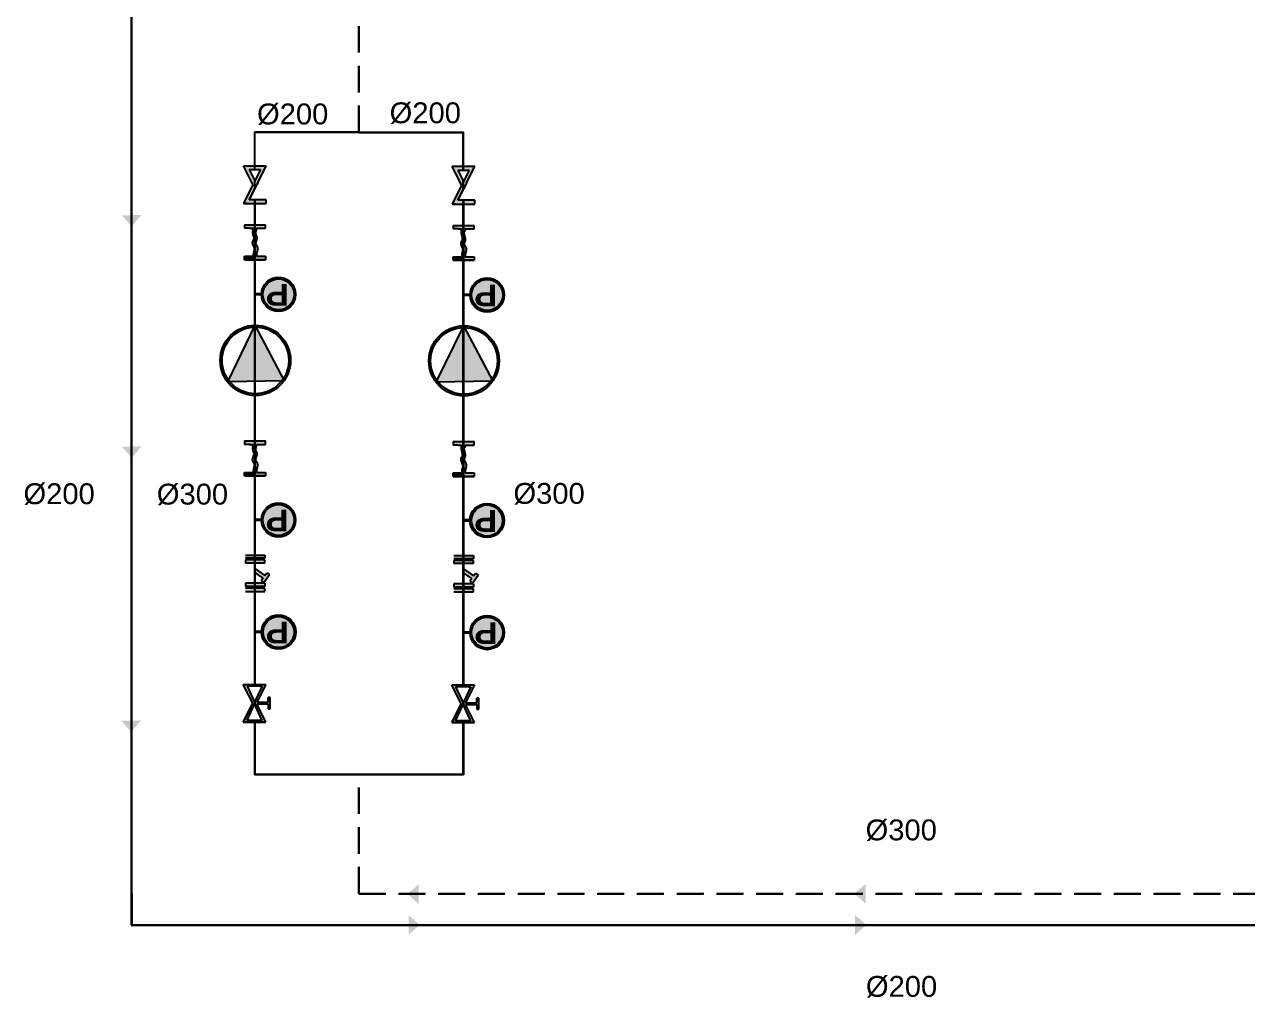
# Model space of a CAD drawing. Header units: millimetres. Extents: x -3738 to 3262, y -2165 to 2136.
# Drawn here: x -28 to 1144, y -2165 to -1231 of the extents above; entities that cross this region are included whole.
import ezdxf

# ---------------------------------------------------------------- set-up
doc = ezdxf.new("R2010")
doc.units = ezdxf.units.MM
doc.linetypes.add('DASHEDX2', pattern=[38.1, 25.4, -12.7])
doc.styles.get("Standard").update_dxf_attribs({"font": 'arial.ttf'})

msp = doc.modelspace()

# ---------------------------------------------------------------- hatches: boundary and pattern name
h = msp.add_hatch(color=256)
h.set_gradient(color1=(255, 255, 255), tint=1)
h.paths.add_polyline_path([(187.4, -1399.4), (192.9, -1388.5), (194.7, -1384.9), (195.6, -1383.1), (203.7, -1366.8), (182, -1366.8), (191, -1384.9), (182, -1403.1), (185.6, -1403.1), (200.1, -1403.1), (203.7, -1403.1), (203.7, -1399.4)])
h.paths.add_polyline_path([(192.9, -1381.3), (187.4, -1370.4), (198.3, -1370.4)], flags=16)
h = msp.add_hatch(color=256)
h.set_gradient(color1=(255, 255, 255), tint=1)
h.paths.add_polyline_path([(387.4, -1399.9), (392.8, -1389), (394.6, -1385.4), (395.6, -1383.6), (403.7, -1367.3), (381.9, -1367.3), (391, -1385.4), (381.9, -1403.6), (385.6, -1403.6), (400.1, -1403.6), (403.7, -1403.6), (403.7, -1399.9)])
h.paths.add_polyline_path([(392.8, -1381.8), (387.4, -1370.9), (398.3, -1370.9)], flags=16)
h = msp.add_hatch(color=256)
h.set_gradient(color1=(255, 255, 255), tint=1)
h.paths.add_polyline_path([(65.1, -1414.3), (74.7, -1425), (84, -1414.1), (75.3, -1414.2)])
h = msp.add_hatch(color=256)
h.set_gradient(color1=(255, 255, 255), tint=1)
h.paths.add_polyline_path([(182.8, -1423.5), (182.8, -1426.8), (187.8, -1426.8), (191.2, -1426.8), (191.2, -1426.9, -0.084871), (190.9, -1428.5, 0.220547), (191.3, -1433.2, -0.300962), (191, -1438.7, 0.352674), (191.2, -1443.6, -0.316574), (191.8, -1449.3, 0.128167), (191.2, -1451.8), (191.2, -1453.6), (182.8, -1453.6), (182.8, -1456.9), (202.9, -1456.9), (202.9, -1453.6), (194.5, -1453.6), (194.5, -1451.5, -0.122528), (195.1, -1449.1, 0.319388), (194.4, -1443.4, -0.349002), (194, -1439.1, 0.322318), (193.9, -1433.3, -0.317246), (193.7, -1429.8, 0.144959), (194.5, -1427), (194.5, -1426.8), (197.9, -1426.8), (202.9, -1426.8), (202.9, -1423.5)])
h = msp.add_hatch(color=256)
h.set_gradient(color1=(255, 255, 255), tint=1)
h.paths.add_polyline_path([(382.8, -1424), (382.8, -1427.3), (387.8, -1427.3), (391.2, -1427.3), (391.2, -1427.4, -0.084871), (390.9, -1429, 0.220547), (391.3, -1433.7, -0.300962), (391, -1439.2, 0.352674), (391.2, -1444.1, -0.316574), (391.8, -1449.8, 0.128167), (391.2, -1452.3), (391.2, -1454.1), (382.8, -1454.1), (382.8, -1457.4), (402.9, -1457.4), (402.9, -1454.1), (394.5, -1454.1), (394.5, -1452, -0.122528), (395.1, -1449.6, 0.319388), (394.3, -1443.9, -0.349002), (394, -1439.6, 0.322318), (393.8, -1433.8, -0.317246), (393.7, -1430.3, 0.144959), (394.5, -1427.5), (394.5, -1427.3), (397.9, -1427.3), (402.9, -1427.3), (402.9, -1424)])
h = msp.add_hatch(color=256)
h.set_gradient(color1=(255, 255, 255), tint=1)
edge = h.paths.add_edge_path()
edge.add_line((192.4, -1456.9), (192.4, -1447.9))
edge.add_arc((187.4, -1446.9), 5.02, -29.2144, -11.6641, ccw=False)
edge.add_arc((196.2, -1451.8), 5.02, 150.7856, 180)
edge.add_line((191.2, -1451.8), (191.2, -1453.6))
edge.add_line((191.2, -1453.6), (182.8, -1453.6))
edge.add_line((182.8, -1453.6), (182.8, -1456.9))
edge.add_line((182.8, -1456.9), (192.4, -1456.9))
h = msp.add_hatch(color=256)
h.set_gradient(color1=(255, 255, 255), tint=1)
edge = h.paths.add_edge_path()
edge.add_line((392.3, -1457.4), (392.3, -1448.4))
edge.add_arc((387.4, -1447.4), 5.02, -29.2144, -11.6641, ccw=False)
edge.add_arc((396.2, -1452.3), 5.02, 150.7856, 180)
edge.add_line((391.2, -1452.3), (391.2, -1454.1))
edge.add_line((391.2, -1454.1), (382.8, -1454.1))
edge.add_line((382.8, -1454.1), (382.8, -1457.4))
edge.add_line((382.8, -1457.4), (392.3, -1457.4))
h = msp.add_hatch(color=256)
h.set_gradient(color1=(255, 255, 255), tint=1)
h.paths.add_polyline_path([(230.4, -1490.2, 1), (200.6, -1490.2, 1)], flags=16)
h.paths.add_polyline_path([(230.5, -1466), (199, -1466), (199, -1517.5), (230.5, -1517.5)], flags=9)
h = msp.add_hatch(color=256)
h.set_gradient(color1=(255, 255, 255), tint=1)
h.paths.add_polyline_path([(230.4, -1490.2, 1), (200.6, -1490.2, 1)], flags=16)
h.paths.add_polyline_path([(230.5, -1466), (199, -1466), (199, -1517.5), (230.5, -1517.5)], flags=9)
h = msp.add_hatch(color=256)
h.set_gradient(color1=(255, 255, 255), tint=1)
h.paths.add_polyline_path([(214.8, -1473.8), (214.8, -1475.3, -0.025016), (216.3, -1475.3), (216.3, -1473.8, 0.022739)])
h.paths.add_polyline_path([(214.8, -1473.8, 0.400957), (199.1, -1490.2, 1), (231.9, -1490.2, 0.400957), (216.3, -1473.8), (216.3, -1475.3, -0.399638), (230.4, -1490.2, -1), (200.6, -1490.2, -0.399638), (214.8, -1475.3)])
h = msp.add_hatch(color=256)
h.set_gradient(color1=(255, 255, 255), tint=1)
h.paths.add_polyline_path([(200.6, -1490.2, -0.38517), (214, -1475.4), (214, -1473.9, 0.387795), (199.1, -1490.2, 1), (231.9, -1490.2, 0.387795), (217, -1473.9), (217, -1475.4, -0.38517), (230.4, -1490.2, -1)])
h = msp.add_hatch(color=256)
h.set_gradient(color1=(255, 255, 255), tint=1)
h.paths.add_polyline_path([(430.4, -1490.7, 1), (400.6, -1490.7, 1)], flags=16)
h.paths.add_polyline_path([(430.5, -1466.5), (399, -1466.5), (399, -1518), (430.5, -1518)], flags=9)
h = msp.add_hatch(color=256)
h.set_gradient(color1=(255, 255, 255), tint=1)
h.paths.add_polyline_path([(430.4, -1490.7, 1), (400.6, -1490.7, 1)], flags=16)
h.paths.add_polyline_path([(430.5, -1466.5), (399, -1466.5), (399, -1518), (430.5, -1518)], flags=9)
h = msp.add_hatch(color=256)
h.set_gradient(color1=(255, 255, 255), tint=1)
h.paths.add_polyline_path([(414.7, -1474.3), (414.7, -1475.8, -0.025016), (416.2, -1475.8), (416.2, -1474.3, 0.022739)])
h.paths.add_polyline_path([(414.7, -1474.3, 0.400957), (399.1, -1490.7, 1), (431.9, -1490.7, 0.400957), (416.2, -1474.3), (416.2, -1475.8, -0.399638), (430.4, -1490.7, -1), (400.6, -1490.7, -0.399638), (414.7, -1475.8)])
h = msp.add_hatch(color=256)
h.set_gradient(color1=(255, 255, 255), tint=1)
h.paths.add_polyline_path([(400.6, -1490.7, -0.38517), (414, -1475.9), (414, -1474.4, 0.387795), (399.1, -1490.7, 1), (431.9, -1490.7, 0.387795), (417, -1474.4), (417, -1475.9, -0.38517), (430.4, -1490.7, -1)])
h = msp.add_hatch(color=256)
h.set_gradient(color1=(255, 255, 255), tint=1)
h.paths.add_polyline_path([(199.1, -1490.7), (199.1, -1490.2), (199.1, -1489.7), (193.2, -1489.7), (193.2, -1490.7)])
h.paths.add_polyline_path([(193.2, -1490.7), (193.2, -1489.7), (192.7, -1489.7), (192.7, -1490.7)])
h = msp.add_hatch(color=256)
h.set_gradient(color1=(255, 255, 255), tint=1)
h.paths.add_polyline_path([(399.1, -1491.2), (399.1, -1490.7), (399.1, -1490.2), (393.2, -1490.2), (393.2, -1491.2)])
h.paths.add_polyline_path([(393.2, -1491.2), (393.2, -1490.2), (392.7, -1490.2), (392.7, -1491.2)])
h = msp.add_hatch(color=256)
h.set_gradient(color1=(255, 255, 255), tint=1)
h.paths.add_polyline_path([(168.6, -1573.9), (166.5, -1574, 0.506072), (220.8, -1573), (218.7, -1573.1, -0.481654)])
h.paths.add_polyline_path([(219.9, -1571.3), (220.8, -1573, 0.158465), (227, -1553.1, 0.415731), (192.7, -1519.8), (193.6, -1521.5, -0.407889), (225.3, -1553.1, -0.151598)], flags=17)
h.paths.add_polyline_path([(191.9, -1521.5), (192.7, -1519.8, 0.412698), (159.6, -1553.9, 0.16112), (166.5, -1574), (167.3, -1572.3, -0.154248), (161.2, -1553.9, -0.404872)])
h = msp.add_hatch(color=256)
h.set_gradient(color1=(255, 255, 255), tint=1)
h.paths.add_polyline_path([(166.5, -1574), (220.8, -1573), (192.7, -1519.8)])
h = msp.add_hatch(color=256)
h.set_gradient(color1=(255, 255, 255), tint=1)
h.paths.add_polyline_path([(368.6, -1574.4), (366.4, -1574.5, 0.506072), (420.8, -1573.5), (418.6, -1573.6, -0.481654)])
h.paths.add_polyline_path([(419.9, -1571.8), (420.8, -1573.5, 0.158465), (427, -1553.6, 0.415731), (392.7, -1520.3), (393.6, -1522, -0.407889), (425.3, -1553.6, -0.151598)], flags=17)
h.paths.add_polyline_path([(391.8, -1522), (392.7, -1520.3, 0.412698), (359.5, -1554.4, 0.16112), (366.4, -1574.5), (367.3, -1572.8, -0.154248), (361.2, -1554.4, -0.404872)])
h = msp.add_hatch(color=256)
h.set_gradient(color1=(255, 255, 255), tint=1)
h.paths.add_polyline_path([(366.4, -1574.5), (420.8, -1573.5), (392.7, -1520.3)])
h = msp.add_hatch(color=256)
h.set_gradient(color1=(255, 255, 255), tint=1)
h.paths.add_polyline_path([(65.2, -1636.2), (74.8, -1646.9), (84.1, -1636), (75.3, -1636.1)])
h = msp.add_hatch(color=256)
h.set_gradient(color1=(255, 255, 255), tint=1)
h.paths.add_polyline_path([(182.8, -1630.8), (182.8, -1634.2), (187.8, -1634.2), (191.2, -1634.2), (191.2, -1634.2, -0.084871), (190.9, -1635.9, 0.220547), (191.3, -1640.5, -0.300962), (191, -1646, 0.352674), (191.2, -1650.9, -0.316574), (191.8, -1656.7, 0.128167), (191.2, -1659.1), (191.2, -1660.9), (182.8, -1660.9), (182.8, -1664.3), (202.9, -1664.3), (202.9, -1660.9), (194.5, -1660.9), (194.5, -1658.8, -0.122528), (195.1, -1656.5, 0.319388), (194.4, -1650.7, -0.349002), (194, -1646.5, 0.322318), (193.9, -1640.6, -0.317246), (193.7, -1637.1, 0.144959), (194.5, -1634.4), (194.5, -1634.2), (197.9, -1634.2), (202.9, -1634.2), (202.9, -1630.8)])
h = msp.add_hatch(color=256)
h.set_gradient(color1=(255, 255, 255), tint=1)
h.paths.add_polyline_path([(382.8, -1631.3), (382.8, -1634.7), (387.8, -1634.7), (391.2, -1634.7), (391.2, -1634.7, -0.084871), (390.9, -1636.4, 0.220547), (391.3, -1641, -0.300962), (391, -1646.5, 0.352674), (391.2, -1651.4, -0.316574), (391.8, -1657.2, 0.128167), (391.2, -1659.6), (391.2, -1661.4), (382.8, -1661.4), (382.8, -1664.8), (402.9, -1664.8), (402.9, -1661.4), (394.5, -1661.4), (394.5, -1659.3, -0.122528), (395.1, -1657, 0.319388), (394.3, -1651.2, -0.349002), (394, -1647, 0.322318), (393.8, -1641.1, -0.317246), (393.7, -1637.6, 0.144959), (394.5, -1634.9), (394.5, -1634.7), (397.9, -1634.7), (402.9, -1634.7), (402.9, -1631.3)])
h = msp.add_hatch(color=256)
h.set_gradient(color1=(255, 255, 255), tint=1)
edge = h.paths.add_edge_path()
edge.add_line((192.4, -1664.3), (192.4, -1655.2))
edge.add_arc((187.4, -1654.2), 5.02, -29.2144, -11.6641, ccw=False)
edge.add_arc((196.2, -1659.1), 5.02, 150.7856, 180)
edge.add_line((191.2, -1659.1), (191.2, -1660.9))
edge.add_line((191.2, -1660.9), (182.8, -1660.9))
edge.add_line((182.8, -1660.9), (182.8, -1664.3))
edge.add_line((182.8, -1664.3), (192.4, -1664.3))
h = msp.add_hatch(color=256)
h.set_gradient(color1=(255, 255, 255), tint=1)
edge = h.paths.add_edge_path()
edge.add_line((392.3, -1664.8), (392.3, -1655.7))
edge.add_arc((387.4, -1654.7), 5.02, -29.2144, -11.6641, ccw=False)
edge.add_arc((396.2, -1659.6), 5.02, 150.7856, 180)
edge.add_line((391.2, -1659.6), (391.2, -1661.4))
edge.add_line((391.2, -1661.4), (382.8, -1661.4))
edge.add_line((382.8, -1661.4), (382.8, -1664.8))
edge.add_line((382.8, -1664.8), (392.3, -1664.8))
h = msp.add_hatch(color=256)
h.set_gradient(color1=(255, 255, 255), tint=1)
h.paths.add_polyline_path([(230.4, -1706.6, 1), (200.6, -1706.6, 1)], flags=16)
h.paths.add_polyline_path([(230.4, -1682.4), (198.9, -1682.4), (198.9, -1734), (230.4, -1734)], flags=9)
h = msp.add_hatch(color=256)
h.set_gradient(color1=(255, 255, 255), tint=1)
h.paths.add_polyline_path([(230.4, -1706.6, 1), (200.6, -1706.6, 1)], flags=16)
h.paths.add_polyline_path([(230.4, -1682.4), (198.9, -1682.4), (198.9, -1734), (230.4, -1734)], flags=9)
h = msp.add_hatch(color=256)
h.set_gradient(color1=(255, 255, 255), tint=1)
h.paths.add_polyline_path([(430.3, -1707.1, 1), (400.5, -1707.1, 1)], flags=16)
h.paths.add_polyline_path([(430.4, -1682.9), (398.9, -1682.9), (398.9, -1734.5), (430.4, -1734.5)], flags=9)
h = msp.add_hatch(color=256)
h.set_gradient(color1=(255, 255, 255), tint=1)
h.paths.add_polyline_path([(430.3, -1707.1, 1), (400.5, -1707.1, 1)], flags=16)
h.paths.add_polyline_path([(430.4, -1682.9), (398.9, -1682.9), (398.9, -1734.5), (430.4, -1734.5)], flags=9)
h = msp.add_hatch(color=256)
h.set_gradient(color1=(255, 255, 255), tint=1)
h.paths.add_polyline_path([(214.7, -1690.3), (214.7, -1691.8, -0.025016), (216.2, -1691.8), (216.2, -1690.3, 0.022739)])
h.paths.add_polyline_path([(214.7, -1690.3, 0.400957), (199.1, -1706.6, 1), (231.9, -1706.6, 0.400957), (216.2, -1690.3), (216.2, -1691.8, -0.399638), (230.4, -1706.6, -1), (200.6, -1706.6, -0.399638), (214.7, -1691.8)])
h = msp.add_hatch(color=256)
h.set_gradient(color1=(255, 255, 255), tint=1)
h.paths.add_polyline_path([(200.6, -1706.6, -0.38517), (214, -1691.8), (214, -1690.3, 0.387795), (199.1, -1706.6, 1), (231.9, -1706.6, 0.387795), (217, -1690.3), (217, -1691.8, -0.38517), (230.4, -1706.6, -1)])
h = msp.add_hatch(color=256)
h.set_gradient(color1=(255, 255, 255), tint=1)
h.paths.add_polyline_path([(414.7, -1690.8), (414.7, -1692.3, -0.025016), (416.2, -1692.3), (416.2, -1690.8, 0.022739)])
h.paths.add_polyline_path([(414.7, -1690.8, 0.400957), (399, -1707.1, 1), (431.8, -1707.1, 0.400957), (416.2, -1690.8), (416.2, -1692.3, -0.399638), (430.3, -1707.1, -1), (400.5, -1707.1, -0.399638), (414.7, -1692.3)])
h = msp.add_hatch(color=256)
h.set_gradient(color1=(255, 255, 255), tint=1)
h.paths.add_polyline_path([(400.5, -1707.1, -0.38517), (413.9, -1692.3), (413.9, -1690.8, 0.387795), (399, -1707.1, 1), (431.8, -1707.1, 0.387795), (416.9, -1690.8), (416.9, -1692.3, -0.38517), (430.3, -1707.1, -1)])
h = msp.add_hatch(color=256)
h.set_gradient(color1=(255, 255, 255), tint=1)
h.paths.add_polyline_path([(199.1, -1707.1), (199.1, -1706.6), (199.1, -1706.1), (193.1, -1706.1), (193.1, -1707.1)])
h.paths.add_polyline_path([(193.1, -1707.1), (193.1, -1706.1), (192.6, -1706.1), (192.6, -1707.1)])
h = msp.add_hatch(color=256)
h.set_gradient(color1=(255, 255, 255), tint=1)
h.paths.add_polyline_path([(399, -1707.6), (399, -1707.1), (399, -1706.6), (393.1, -1706.6), (393.1, -1707.6)])
h.paths.add_polyline_path([(393.1, -1707.6), (393.1, -1706.6), (392.6, -1706.6), (392.6, -1707.6)])
h = msp.add_hatch(color=256)
h.set_gradient(color1=(255, 255, 255), tint=1)
h.paths.add_polyline_path([(202.3, -1743.3), (202.3, -1740.2), (183.7, -1740.2), (183.7, -1743.3)])
h.paths.add_polyline_path([(202.3, -1772), (183.7, -1772), (183.7, -1775.1), (202.3, -1775.1)])
h = msp.add_hatch(color=256)
h.set_gradient(color1=(255, 255, 255), tint=1)
h.paths.add_polyline_path([(183.7, -1744.8), (183.7, -1747.9), (202.3, -1747.9), (202.3, -1744.8)])
h.paths.add_polyline_path([(202.3, -1770.4), (202.3, -1767.3), (183.7, -1767.3), (183.7, -1770.4)])
h.paths.add_polyline_path([(200.7, -1762.3), (199, -1764.9), (201.5, -1766.6), (206.8, -1759), (204.2, -1757.2), (202.5, -1759.8), (192.8, -1753.1), (192.8, -1756.8), (195.7, -1758.8)])
h = msp.add_hatch(color=256)
h.set_gradient(color1=(255, 255, 255), tint=1)
h.paths.add_polyline_path([(402.3, -1743.8), (402.3, -1740.7), (383.7, -1740.7), (383.7, -1743.8)])
h.paths.add_polyline_path([(402.3, -1772.5), (383.7, -1772.5), (383.7, -1775.6), (402.3, -1775.6)])
h = msp.add_hatch(color=256)
h.set_gradient(color1=(255, 255, 255), tint=1)
h.paths.add_polyline_path([(383.7, -1745.3), (383.7, -1748.4), (402.3, -1748.4), (402.3, -1745.3)])
h.paths.add_polyline_path([(402.3, -1770.9), (402.3, -1767.8), (383.7, -1767.8), (383.7, -1770.9)])
h.paths.add_polyline_path([(400.7, -1762.8), (398.9, -1765.4), (401.5, -1767.1), (406.8, -1759.5), (404.2, -1757.7), (402.5, -1760.3), (392.8, -1753.6), (392.8, -1757.3), (395.7, -1759.3)])
h = msp.add_hatch(color=256)
h.set_gradient(color1=(255, 255, 255), tint=1)
h.paths.add_polyline_path([(230.5, -1814.1, 1), (200.7, -1814.1, 1)], flags=16)
h.paths.add_polyline_path([(230.5, -1789.9), (199.1, -1789.9), (199.1, -1841.4), (230.5, -1841.4)], flags=9)
h = msp.add_hatch(color=256)
h.set_gradient(color1=(255, 255, 255), tint=1)
h.paths.add_polyline_path([(230.5, -1814.1, 1), (200.7, -1814.1, 1)], flags=16)
h.paths.add_polyline_path([(230.5, -1789.9), (199.1, -1789.9), (199.1, -1841.4), (230.5, -1841.4)], flags=9)
h = msp.add_hatch(color=256)
h.set_gradient(color1=(255, 255, 255), tint=1)
h.paths.add_polyline_path([(430.5, -1814.6, 1), (400.6, -1814.6, 1)], flags=16)
h.paths.add_polyline_path([(430.5, -1790.4), (399, -1790.4), (399, -1841.9), (430.5, -1841.9)], flags=9)
h = msp.add_hatch(color=256)
h.set_gradient(color1=(255, 255, 255), tint=1)
h.paths.add_polyline_path([(430.5, -1814.6, 1), (400.6, -1814.6, 1)], flags=16)
h.paths.add_polyline_path([(430.5, -1790.4), (399, -1790.4), (399, -1841.9), (430.5, -1841.9)], flags=9)
h = msp.add_hatch(color=256)
h.set_gradient(color1=(255, 255, 255), tint=1)
h.paths.add_polyline_path([(214.8, -1797.7), (214.8, -1799.2, -0.025016), (216.3, -1799.2), (216.3, -1797.7, 0.022739)])
h.paths.add_polyline_path([(214.8, -1797.7, 0.400957), (199.2, -1814.1, 1), (232, -1814.1, 0.400957), (216.3, -1797.7), (216.3, -1799.2, -0.399638), (230.5, -1814.1, -1), (200.7, -1814.1, -0.399638), (214.8, -1799.2)])
h = msp.add_hatch(color=256)
h.set_gradient(color1=(255, 255, 255), tint=1)
h.paths.add_polyline_path([(200.7, -1814.1, -0.38517), (214.1, -1799.3), (214.1, -1797.8, 0.387795), (199.2, -1814.1, 1), (232, -1814.1, 0.387795), (217.1, -1797.8), (217.1, -1799.3, -0.38517), (230.5, -1814.1, -1)])
h = msp.add_hatch(color=256)
h.set_gradient(color1=(255, 255, 255), tint=1)
h.paths.add_polyline_path([(414.8, -1798.2), (414.8, -1799.7, -0.025016), (416.3, -1799.7), (416.3, -1798.2, 0.022739)])
h.paths.add_polyline_path([(414.8, -1798.2, 0.400957), (399.2, -1814.6, 1), (431.9, -1814.6, 0.400957), (416.3, -1798.2), (416.3, -1799.7, -0.399638), (430.5, -1814.6, -1), (400.6, -1814.6, -0.399638), (414.8, -1799.7)])
h = msp.add_hatch(color=256)
h.set_gradient(color1=(255, 255, 255), tint=1)
h.paths.add_polyline_path([(400.6, -1814.6, -0.38517), (414.1, -1799.8), (414.1, -1798.3, 0.387795), (399.2, -1814.6, 1), (431.9, -1814.6, 0.387795), (417, -1798.3), (417, -1799.8, -0.38517), (430.5, -1814.6, -1)])
h = msp.add_hatch(color=256)
h.set_gradient(color1=(255, 255, 255), tint=1)
h.paths.add_polyline_path([(199.2, -1814.6), (199.2, -1814.1), (199.2, -1813.6), (193.2, -1813.6), (193.2, -1814.6)])
h.paths.add_polyline_path([(193.2, -1814.6), (193.2, -1813.6), (192.7, -1813.6), (192.7, -1814.6)])
h = msp.add_hatch(color=256)
h.set_gradient(color1=(255, 255, 255), tint=1)
h.paths.add_polyline_path([(399.2, -1815.1), (399.2, -1814.6), (399.2, -1814.1), (393.2, -1814.1), (393.2, -1815.1)])
h.paths.add_polyline_path([(393.2, -1815.1), (393.2, -1814.1), (392.7, -1814.1), (392.7, -1815.1)])
h = msp.add_hatch(color=256)
h.set_gradient(color1=(255, 255, 255), tint=1)
h.paths.add_polyline_path([(201.5, -1883.1), (205.5, -1883.1), (205.5, -1887.7), (207.5, -1887.7), (207.5, -1877), (205.5, -1877), (205.5, -1881.5), (201.5, -1881.5), (194.7, -1881.5), (203.3, -1864.3), (181.7, -1864.3), (190.7, -1882.3), (181.7, -1900.4), (203.3, -1900.4), (194.8, -1883.1)])
h.paths.add_polyline_path([(199.7, -1898.8), (197.9, -1898.8), (187.1, -1898.8), (185.3, -1898.8), (192.6, -1883.1)], flags=16)
h.paths.add_polyline_path([(192.5, -1881.5), (185.3, -1866.1), (187.1, -1866.1), (197.9, -1866.1), (199.7, -1866.1)], flags=16)
h = msp.add_hatch(color=256)
h.set_gradient(color1=(255, 255, 255), tint=1)
h.paths.add_polyline_path([(401.5, -1883.6), (405.5, -1883.6), (405.5, -1888.2), (407.5, -1888.2), (407.5, -1877.5), (405.5, -1877.5), (405.5, -1882), (401.5, -1882), (394.7, -1882), (403.3, -1864.8), (381.7, -1864.8), (390.7, -1882.8), (381.7, -1900.9), (403.3, -1900.9), (394.8, -1883.6)])
h.paths.add_polyline_path([(399.7, -1899.3), (397.9, -1899.3), (387.1, -1899.3), (385.3, -1899.3), (392.5, -1883.6)], flags=16)
h.paths.add_polyline_path([(392.5, -1882), (385.3, -1866.6), (387.1, -1866.6), (397.9, -1866.6), (399.7, -1866.6)], flags=16)
h = msp.add_hatch(color=256)
h.set_gradient(color1=(255, 255, 255), tint=1)
h.paths.add_polyline_path([(64.7, -1899.1), (74.2, -1909.8), (83.6, -1898.9), (74.8, -1899)])
h = msp.add_hatch(color=256)
h.set_gradient(color1=(255, 255, 255), tint=1)
h.paths.add_polyline_path([(349.9, -2056), (339, -2065.3), (349.7, -2074.9), (349.8, -2066.1)])
h = msp.add_hatch(color=256)
h.set_gradient(color1=(255, 255, 255), tint=1)
h.paths.add_polyline_path([(778.4, -2055.6), (767.5, -2065), (778.2, -2074.5), (778.3, -2065.8)])
h = msp.add_hatch(color=256)
h.set_gradient(color1=(255, 255, 255), tint=1)
h.paths.add_polyline_path([(340.1, -2104.5), (350.9, -2095), (340.1, -2085.6), (340.1, -2094.4)])
h = msp.add_hatch(color=256)
h.set_gradient(color1=(255, 255, 255), tint=1)
h.paths.add_polyline_path([(768.2, -2104.5), (779.1, -2095), (768.2, -2085.6), (768.2, -2094.4)])

# ---------------------------------------------------------------- linework, layer by layer
for p, q in [((74.3, -96.9), (74.3, -2064.8)), ((74.8, -2064.8), (74.8, -97.4)), ((292.4, -1334.5), (192.4, -1334.5)), ((192.4, -1334.5), (192.4, -1370.4)), ((292.9, -1335), (192.9, -1335)), ((192.9, -1370.4), (192.9, -1335)), ((292.9, -1334.5), (392.8, -1334.5)), ((292.9, -1335), (392.3, -1335)), ((392.3, -1335), (392.3, -1370.9)), ((392.8, -1335.5), (392.8, -1334.5)), ((392.8, -1370.9), (392.8, -1335.5)), ((191, -1384.9), (182, -1366.8)), ((182, -1366.8), (200.1, -1366.8)), ((182, -1366.8), (185.6, -1366.8)), ((191, -1384.9), (182, -1366.8)), ((182, -1366.8), (203.7, -1366.8)), ((187.4, -1370.4), (192.9, -1381.3)), ((187.4, -1370.4), (198.3, -1370.4)), ((198.3, -1370.4), (192.9, -1381.3)), ((195.6, -1383.1), (203.7, -1366.8)), ((200.1, -1366.8), (203.7, -1366.8)), ((391, -1385.4), (381.9, -1367.3)), ((381.9, -1367.3), (400.1, -1367.3)), ((381.9, -1367.3), (385.6, -1367.3)), ((391, -1385.4), (381.9, -1367.3)), ((381.9, -1367.3), (403.7, -1367.3)), ((387.4, -1370.9), (392.8, -1381.8)), ((387.4, -1370.9), (398.3, -1370.9)), ((398.3, -1370.9), (392.8, -1381.8)), ((395.6, -1383.6), (403.7, -1367.3)), ((400.1, -1367.3), (403.7, -1367.3)), ((192.4, -1380.3), (192.4, -1384.5)), ((192.9, -1384.5), (192.9, -1381.3)), ((195.6, -1383.1), (194.7, -1384.9)), ((392.3, -1380.8), (392.3, -1385)), ((392.8, -1385), (392.8, -1381.8)), ((191, -1384.9), (182, -1403.1)), ((187.4, -1399.4), (192.9, -1388.5)), ((192.9, -1388.5), (187.4, -1399.4)), ((192.4, -1384.5), (192.4, -1389.5)), ((192.9, -1384.5), (192.9, -1388.5)), ((194.7, -1384.9), (192.9, -1388.5)), ((391, -1385.4), (381.9, -1403.6)), ((387.4, -1399.9), (392.8, -1389)), ((392.8, -1389), (387.4, -1399.9)), ((392.3, -1385), (392.3, -1390)), ((392.8, -1385), (392.8, -1389)), ((394.6, -1385.4), (392.8, -1389)), ((395.6, -1383.6), (394.6, -1385.4)), ((182, -1403.1), (200.1, -1403.1)), ((182, -1403.1), (185.6, -1403.1)), ((185.6, -1403.1), (182, -1403.1)), ((203.7, -1399.4), (187.4, -1399.4)), ((192.4, -1399.4), (192.4, -1445.9)), ((192.9, -1399.4), (192.9, -1866.1)), ((200.1, -1403.1), (203.7, -1403.1)), ((203.7, -1403.1), (203.7, -1399.4)), ((381.9, -1403.6), (400.1, -1403.6)), ((381.9, -1403.6), (385.6, -1403.6)), ((385.6, -1403.6), (381.9, -1403.6)), ((403.7, -1399.9), (387.4, -1399.9)), ((392.3, -1399.9), (392.3, -1446.4)), ((392.8, -1399.9), (392.8, -1866.6)), ((400.1, -1403.6), (403.7, -1403.6)), ((403.7, -1403.6), (403.7, -1399.9)), ((182.8, -1423.5), (199.5, -1423.5)), ((182.8, -1423.5), (186.2, -1423.5)), ((182.8, -1423.5), (202.9, -1423.5)), ((182.8, -1423.5), (182.8, -1426.8)), ((187.8, -1426.8), (182.8, -1426.8)), ((187.8, -1426.8), (191.2, -1426.8)), ((191.2, -1426.8), (191.2, -1426.9)), ((194.5, -1426.8), (197.9, -1426.8)), ((194.5, -1426.8), (194.5, -1427)), ((197.9, -1426.8), (202.9, -1426.8)), ((199.5, -1423.5), (202.9, -1423.5)), ((202.9, -1426.8), (202.9, -1423.5)), ((382.8, -1424), (399.5, -1424)), ((382.8, -1424), (386.1, -1424)), ((382.8, -1424), (402.9, -1424)), ((382.8, -1424), (382.8, -1427.3)), ((387.8, -1427.3), (382.8, -1427.3)), ((387.8, -1427.3), (391.2, -1427.3)), ((391.2, -1427.3), (391.2, -1427.4)), ((394.5, -1427.3), (397.9, -1427.3)), ((394.5, -1427.3), (394.5, -1427.5)), ((397.9, -1427.3), (402.9, -1427.3)), ((399.5, -1424), (402.9, -1424)), ((402.9, -1427.3), (402.9, -1424)), ((193.4, -1430.6), (193.4, -1430.5)), ((393.3, -1431.1), (393.3, -1431)), ((182.8, -1456.9), (182.8, -1453.6)), ((182.8, -1453.6), (191.2, -1453.6)), ((191.2, -1451.8), (191.2, -1453.6)), ((192.4, -1447.9), (192.4, -1866.1)), ((194.5, -1451.5), (194.5, -1453.6)), ((194.5, -1453.6), (202.9, -1453.6)), ((202.9, -1453.6), (202.9, -1456.9)), ((391.2, -1452.3), (391.2, -1454.1)), ((392.3, -1448.4), (392.3, -1866.6)), ((394.5, -1452), (394.5, -1454.1)), ((182.8, -1456.9), (199.5, -1456.9)), ((182.8, -1456.9), (186.2, -1456.9)), ((202.9, -1456.9), (182.8, -1456.9)), ((199.5, -1456.9), (202.9, -1456.9)), ((382.8, -1457.4), (382.8, -1454.1)), ((382.8, -1454.1), (391.2, -1454.1)), ((382.8, -1457.4), (399.5, -1457.4)), ((382.8, -1457.4), (386.1, -1457.4)), ((402.9, -1457.4), (382.8, -1457.4)), ((394.5, -1454.1), (402.9, -1454.1)), ((399.5, -1457.4), (402.9, -1457.4)), ((402.9, -1454.1), (402.9, -1457.4)), ((199.1, -1489.7), (192.7, -1489.7)), ((199.1, -1490.7), (192.7, -1490.7)), ((199.1, -1490.2), (199.1, -1489.7)), ((199.1, -1490.2), (199.1, -1490.7)), ((399.1, -1490.2), (392.7, -1490.2)), ((399.1, -1491.2), (392.7, -1491.2)), ((399.1, -1490.7), (399.1, -1490.2)), ((399.1, -1490.7), (399.1, -1491.2)), ((192.7, -1519.8), (166.5, -1574)), ((192.7, -1519.8), (220.8, -1573)), ((392.7, -1520.3), (366.4, -1574.5)), ((392.7, -1520.3), (420.8, -1573.5)), ((220.8, -1573), (166.5, -1574)), ((420.8, -1573.5), (366.4, -1574.5)), ((182.8, -1630.8), (199.5, -1630.8)), ((182.8, -1630.8), (186.2, -1630.8)), ((182.8, -1630.8), (202.9, -1630.8)), ((182.8, -1630.8), (182.8, -1634.2)), ((187.8, -1634.2), (182.8, -1634.2)), ((187.8, -1634.2), (191.2, -1634.2)), ((191.2, -1634.2), (191.2, -1634.2)), ((193.4, -1637.9), (193.4, -1637.9)), ((194.5, -1634.2), (197.9, -1634.2)), ((194.5, -1634.2), (194.5, -1634.4)), ((197.9, -1634.2), (202.9, -1634.2)), ((199.5, -1630.8), (202.9, -1630.8)), ((202.9, -1634.2), (202.9, -1630.8)), ((382.8, -1631.3), (399.5, -1631.3)), ((382.8, -1631.3), (386.1, -1631.3)), ((382.8, -1631.3), (402.9, -1631.3)), ((382.8, -1631.3), (382.8, -1634.7)), ((387.8, -1634.7), (382.8, -1634.7)), ((387.8, -1634.7), (391.2, -1634.7)), ((391.2, -1634.7), (391.2, -1634.7)), ((393.3, -1638.4), (393.3, -1638.4)), ((394.5, -1634.7), (397.9, -1634.7)), ((394.5, -1634.7), (394.5, -1634.9)), ((397.9, -1634.7), (402.9, -1634.7)), ((399.5, -1631.3), (402.9, -1631.3)), ((402.9, -1634.7), (402.9, -1631.3)), ((182.8, -1664.3), (182.8, -1660.9)), ((182.8, -1660.9), (191.2, -1660.9)), ((182.8, -1664.3), (199.5, -1664.3)), ((182.8, -1664.3), (186.2, -1664.3)), ((202.9, -1664.3), (182.8, -1664.3)), ((191.2, -1659.1), (191.2, -1660.9)), ((194.5, -1658.8), (194.5, -1660.9)), ((194.5, -1660.9), (202.9, -1660.9)), ((199.5, -1664.3), (202.9, -1664.3)), ((202.9, -1660.9), (202.9, -1664.3)), ((382.8, -1664.8), (382.8, -1661.4)), ((382.8, -1661.4), (391.2, -1661.4)), ((382.8, -1664.8), (399.5, -1664.8)), ((382.8, -1664.8), (386.1, -1664.8)), ((402.9, -1664.8), (382.8, -1664.8)), ((391.2, -1659.6), (391.2, -1661.4)), ((394.5, -1659.3), (394.5, -1661.4)), ((394.5, -1661.4), (402.9, -1661.4)), ((399.5, -1664.8), (402.9, -1664.8)), ((402.9, -1661.4), (402.9, -1664.8)), ((199.1, -1706.1), (192.6, -1706.1)), ((199.1, -1707.1), (192.6, -1707.1)), ((199.1, -1706.6), (199.1, -1706.1)), ((199.1, -1706.6), (199.1, -1707.1)), ((399, -1706.6), (392.6, -1706.6)), ((399, -1707.6), (392.6, -1707.6)), ((399, -1707.1), (399, -1706.6)), ((399, -1707.1), (399, -1707.6)), ((183.7, -1740.2), (199.2, -1740.2)), ((183.7, -1740.2), (202.3, -1740.2)), ((183.7, -1740.2), (199.2, -1740.2)), ((183.7, -1740.2), (202.3, -1740.2)), ((202.3, -1743.3), (183.7, -1743.3)), ((202.3, -1743.3), (183.7, -1743.3)), ((202.3, -1744.8), (183.7, -1744.8)), ((202.3, -1744.8), (183.7, -1744.8)), ((183.7, -1744.8), (183.7, -1747.9)), ((192.8, -1753.1), (192.8, -1740.2)), ((199.2, -1740.2), (202.3, -1740.2)), ((199.2, -1740.2), (202.3, -1740.2)), ((202.3, -1740.2), (202.3, -1743.3)), ((202.3, -1740.2), (202.3, -1743.3)), ((202.3, -1747.9), (202.3, -1744.8)), ((202.3, -1747.9), (202.3, -1744.8)), ((383.7, -1740.7), (399.2, -1740.7)), ((383.7, -1740.7), (402.3, -1740.7)), ((383.7, -1740.7), (399.2, -1740.7)), ((383.7, -1740.7), (402.3, -1740.7)), ((402.3, -1743.8), (383.7, -1743.8)), ((402.3, -1743.8), (383.7, -1743.8)), ((402.3, -1745.3), (383.7, -1745.3)), ((402.3, -1745.3), (383.7, -1745.3)), ((383.7, -1745.3), (383.7, -1748.4)), ((392.8, -1753.6), (392.8, -1740.7)), ((399.2, -1740.7), (402.3, -1740.7)), ((399.2, -1740.7), (402.3, -1740.7)), ((402.3, -1740.7), (402.3, -1743.8)), ((402.3, -1740.7), (402.3, -1743.8)), ((402.3, -1748.4), (402.3, -1745.3)), ((402.3, -1748.4), (402.3, -1745.3)), ((202.3, -1747.9), (183.7, -1747.9)), ((192.8, -1753.1), (202.5, -1759.8)), ((192.8, -1753.1), (192.8, -1756.8)), ((192.8, -1753.1), (192.8, -1775.1)), ((195.7, -1758.8), (192.8, -1756.8)), ((202.5, -1759.8), (204.2, -1757.2)), ((204.2, -1757.2), (206.8, -1759)), ((402.3, -1748.4), (383.7, -1748.4)), ((392.8, -1753.6), (402.5, -1760.3)), ((392.8, -1753.6), (392.8, -1757.3)), ((392.8, -1753.6), (392.8, -1775.6)), ((395.7, -1759.3), (392.8, -1757.3)), ((402.5, -1760.3), (404.2, -1757.7)), ((404.2, -1757.7), (406.8, -1759.5)), ((202.3, -1767.3), (183.7, -1767.3)), ((183.7, -1767.3), (183.7, -1770.4)), ((202.3, -1770.4), (183.7, -1770.4)), ((200.7, -1762.3), (195.7, -1758.8)), ((200.7, -1762.3), (199, -1764.9)), ((199, -1764.9), (201.5, -1766.6)), ((201.5, -1766.6), (206.8, -1759)), ((202.3, -1767.3), (202.3, -1770.4)), ((402.3, -1767.8), (383.7, -1767.8)), ((383.7, -1767.8), (383.7, -1770.9)), ((400.7, -1762.8), (395.7, -1759.3)), ((400.7, -1762.8), (398.9, -1765.4)), ((398.9, -1765.4), (401.5, -1767.1)), ((401.5, -1767.1), (406.8, -1759.5)), ((402.3, -1767.8), (402.3, -1770.9)), ((202.3, -1772), (183.7, -1772)), ((183.7, -1775.1), (202.3, -1775.1)), ((202.3, -1775.1), (202.3, -1772)), ((402.3, -1770.9), (383.7, -1770.9)), ((402.3, -1772.5), (383.7, -1772.5)), ((383.7, -1775.6), (402.3, -1775.6)), ((402.3, -1775.6), (402.3, -1772.5)), ((199.2, -1813.6), (192.7, -1813.6)), ((199.2, -1814.6), (192.7, -1814.6)), ((199.2, -1814.1), (199.2, -1813.6)), ((199.2, -1814.1), (199.2, -1814.6)), ((399.2, -1814.1), (392.7, -1814.1)), ((399.2, -1815.1), (392.7, -1815.1)), ((399.2, -1814.6), (399.2, -1814.1)), ((399.2, -1814.6), (399.2, -1815.1)), ((190.7, -1882.3), (181.7, -1864.3)), ((181.7, -1864.3), (199.7, -1864.3)), ((181.7, -1864.3), (185.3, -1864.3)), ((190.7, -1882.3), (181.7, -1864.3)), ((181.7, -1864.3), (203.3, -1864.3)), ((203.3, -1864.3), (194.7, -1881.5)), ((199.7, -1864.3), (203.3, -1864.3)), ((187.1, -1866.1), (185.3, -1866.1)), ((185.3, -1866.1), (192.5, -1881.5)), ((197.9, -1866.1), (187.1, -1866.1)), ((199.7, -1866.1), (192.5, -1881.5)), ((197.9, -1866.1), (199.7, -1866.1)), ((390.7, -1882.8), (381.7, -1864.8)), ((381.7, -1864.8), (399.7, -1864.8)), ((381.7, -1864.8), (385.3, -1864.8)), ((390.7, -1882.8), (381.7, -1864.8)), ((381.7, -1864.8), (403.3, -1864.8)), ((387.1, -1866.6), (385.3, -1866.6)), ((385.3, -1866.6), (392.5, -1882)), ((397.9, -1866.6), (387.1, -1866.6)), ((399.7, -1866.6), (392.5, -1882)), ((403.3, -1864.8), (394.7, -1882)), ((397.9, -1866.6), (399.7, -1866.6)), ((399.7, -1864.8), (403.3, -1864.8)), ((190.7, -1882.3), (181.7, -1900.4)), ((181.7, -1900.4), (190.7, -1882.3)), ((185.3, -1898.8), (192.6, -1883.1)), ((192.4, -1881.1), (192.4, -1883.6)), ((199.7, -1898.8), (192.6, -1883.1)), ((192.9, -1880.8), (192.9, -1883.8)), ((194.7, -1881.5), (201.5, -1881.5)), ((194.8, -1883.1), (201.5, -1883.1)), ((203.3, -1900.4), (194.8, -1883.1)), ((201.5, -1881.5), (205.5, -1881.5)), ((201.5, -1883.1), (205.5, -1883.1)), ((205.5, -1881.5), (205.5, -1877)), ((207.5, -1877), (205.5, -1877)), ((205.5, -1883.1), (205.5, -1887.7)), ((205.5, -1887.7), (207.5, -1887.7)), ((207.5, -1887.7), (207.5, -1877)), ((390.7, -1882.8), (381.7, -1900.9)), ((381.7, -1900.9), (390.7, -1882.8)), ((385.3, -1899.3), (392.5, -1883.6)), ((392.3, -1881.6), (392.3, -1884.1)), ((399.7, -1899.3), (392.5, -1883.6)), ((392.8, -1881.3), (392.8, -1884.3)), ((394.7, -1882), (401.5, -1882)), ((394.8, -1883.6), (401.5, -1883.6)), ((403.3, -1900.9), (394.8, -1883.6)), ((401.5, -1882), (405.5, -1882)), ((401.5, -1883.6), (405.5, -1883.6)), ((405.5, -1882), (405.5, -1877.5)), ((407.5, -1877.5), (405.5, -1877.5)), ((405.5, -1883.6), (405.5, -1888.2)), ((407.5, -1888.2), (407.5, -1877.5)), ((187.1, -1898.8), (185.3, -1898.8)), ((197.9, -1898.8), (187.1, -1898.8)), ((192.4, -1898.8), (192.4, -1950.4)), ((192.9, -1898.8), (192.9, -1950.4)), ((197.9, -1898.8), (199.7, -1898.8)), ((387.1, -1899.3), (385.3, -1899.3)), ((397.9, -1899.3), (387.1, -1899.3)), ((392.3, -1899.3), (392.3, -1950.9)), ((392.8, -1899.3), (392.8, -1950.9)), ((397.9, -1899.3), (399.7, -1899.3)), ((405.5, -1888.2), (407.5, -1888.2)), ((181.7, -1900.4), (199.7, -1900.4)), ((181.7, -1900.4), (185.3, -1900.4)), ((203.3, -1900.4), (181.7, -1900.4)), ((199.7, -1900.4), (203.3, -1900.4)), ((381.7, -1900.9), (399.7, -1900.9)), ((381.7, -1900.9), (385.3, -1900.9)), ((403.3, -1900.9), (381.7, -1900.9)), ((399.7, -1900.9), (403.3, -1900.9)), ((192.4, -1950.4), (192.4, -1950.9)), ((292.4, -1950.9), (192.4, -1950.9)), ((192.9, -1950.4), (392.3, -1950.4)), ((392.8, -1950.9), (292.9, -1950.9)), ((74.3, -2064.8), (74.3, -2095.3)), ((74.8, -2064.8), (74.8, -2094.8)), ((74.3, -2095.3), (1375.3, -2095.3)), ((74.8, -2094.8), (1374.8, -2094.8))]:
    msp.add_line(p, q)
at = {"linetype": 'DASHEDX2'}
for p, q in [((292.4, -1334.5), (292.4, -133.4)), ((292.9, -1334.5), (292.9, -133.4)), ((292.4, -2064.8), (292.4, -1950.9)), ((292.9, -2064.8), (292.9, -1950.9)), ((292.4, -2064.8), (292.4, -2065.3)), ((292.4, -2065.3), (1293.4, -2065.3)), ((292.9, -2064.8), (292.9, -2064.8)), ((292.9, -2064.8), (1292.9, -2064.8))]:
    msp.add_line(p, q, dxfattribs=at)
for centre, radius in [((215.5, -1490.2), 16.4), ((215.5, -1490.2), 14.9), ((415.5, -1490.7), 16.4), ((415.5, -1490.7), 14.9), ((193.3, -1553.5), 33.7), ((193.3, -1553.5), 32), ((393.3, -1554), 33.7), ((393.3, -1554), 32), ((215.5, -1706.6), 16.4), ((215.5, -1706.6), 14.9), ((415.4, -1707.1), 16.4), ((415.4, -1707.1), 14.9), ((215.6, -1814.1), 16.4), ((215.6, -1814.1), 14.9), ((415.5, -1814.6), 16.4), ((415.5, -1814.6), 14.9)]:
    msp.add_circle(centre, radius)
for centre, radius, start, end in [((196.1, -1430.4), 5.55, 160.5955, 210.3448), ((186.2, -1426.9), 5.02, 340.5955, 0), ((196.3, -1431.4), 3.03, 147.0076, 217.4133), ((189.5, -1427), 5.02, 327.0076, 0), ((396.1, -1430.9), 5.55, 160.5955, 210.3448), ((386.1, -1427.4), 5.02, 340.5955, 0), ((396.2, -1431.9), 3.03, 147.0076, 217.4133), ((389.5, -1427.5), 5.02, 327.0076, 0), ((194.2, -1441), 3.9, 143.3456, 221.0513), ((187, -1435.7), 5.02, 323.3456, 30.3448), ((196.9, -1441), 3.43, 145.953, 222.9094), ((189.9, -1436.3), 5.02, 325.953, 37.4133), ((394.1, -1441.5), 3.9, 143.3456, 221.0513), ((387, -1436.2), 5.02, 323.3456, 30.3448), ((396.8, -1441.5), 3.43, 145.953, 222.9094), ((389.8, -1436.8), 5.02, 325.953, 37.4133), ((187.4, -1446.9), 5.02, 330.7856, 41.0513), ((196.2, -1451.8), 5.02, 150.7856, 180), ((190.7, -1446.8), 5.02, 332.0579, 42.9094), ((199.5, -1451.5), 5.02, 152.0579, 180), ((387.4, -1447.4), 5.02, 330.7856, 41.0513), ((396.2, -1452.3), 5.02, 150.7856, 180), ((390.7, -1447.3), 5.02, 332.0579, 42.9094), ((399.5, -1452), 5.02, 152.0579, 180), ((196.1, -1637.7), 5.55, 160.5955, 210.3448), ((186.2, -1634.2), 5.02, 340.5955, 0), ((187, -1643.1), 5.02, 323.3456, 30.3448), ((196.3, -1638.8), 3.03, 147.0076, 217.4133), ((189.5, -1634.4), 5.02, 327.0076, 0), ((189.9, -1643.6), 5.02, 325.953, 37.4133), ((396.1, -1638.2), 5.55, 160.5955, 210.3448), ((386.1, -1634.7), 5.02, 340.5955, 0), ((387, -1643.6), 5.02, 323.3456, 30.3448), ((396.2, -1639.3), 3.03, 147.0076, 217.4133), ((389.5, -1634.9), 5.02, 327.0076, 0), ((389.8, -1644.1), 5.02, 325.953, 37.4133), ((194.2, -1648.4), 3.9, 143.3456, 221.0513), ((187.4, -1654.2), 5.02, 330.7856, 41.0513), ((196.9, -1648.4), 3.43, 145.953, 222.9094), ((190.7, -1654.1), 5.02, 332.0579, 42.9094), ((394.1, -1648.9), 3.9, 143.3456, 221.0513), ((387.4, -1654.7), 5.02, 330.7856, 41.0513), ((396.8, -1648.9), 3.43, 145.953, 222.9094), ((390.7, -1654.6), 5.02, 332.0579, 42.9094), ((196.2, -1659.1), 5.02, 150.7856, 180), ((199.5, -1658.8), 5.02, 152.0579, 180), ((396.2, -1659.6), 5.02, 150.7856, 180), ((399.5, -1659.3), 5.02, 152.0579, 180)]:
    msp.add_arc(centre, radius, start, end)

# ---------------------------------------------------------------- texts
at = {"linetype": 'DASHEDX2', "char_height": 20, "attachment_point": 1}
for s, insert in [('\\pxt4;%%C200', (194.9, -1307.1)), ('\\pxt4;%%C200', (322, -1306)), ('\\pxt4;%%C200', (-29, -1671.4)), ('\\pxt4;%%C300', (98.8, -1671.8)), ('\\pxt4;%%C300', (440.7, -1671.1)), ('\\pxt4;%%C300', (778.3, -1993.9)), ('\\pxt4;%%C200', (778.6, -2144))]:
    msp.add_mtext_dynamic_manual_height_columns(s, width=125.59, gutter_width=12.5, heights=[0], dxfattribs=dict(at, insert=insert))
at = {"char_height": 20.869, "width": 0.326, "attachment_point": 1, "rotation": 180}
for insert in [(214.5, -1501.1), (414.4, -1501.6), (214.4, -1717.5), (414.4, -1718), (214.5, -1825), (414.5, -1825.5)]:
    msp.add_mtext('\\pxqc;{\\fArial Black|b0|i0|c0|p34;P}', dxfattribs=dict(at, insert=insert))

doc.saveas('drawing.dxf')
